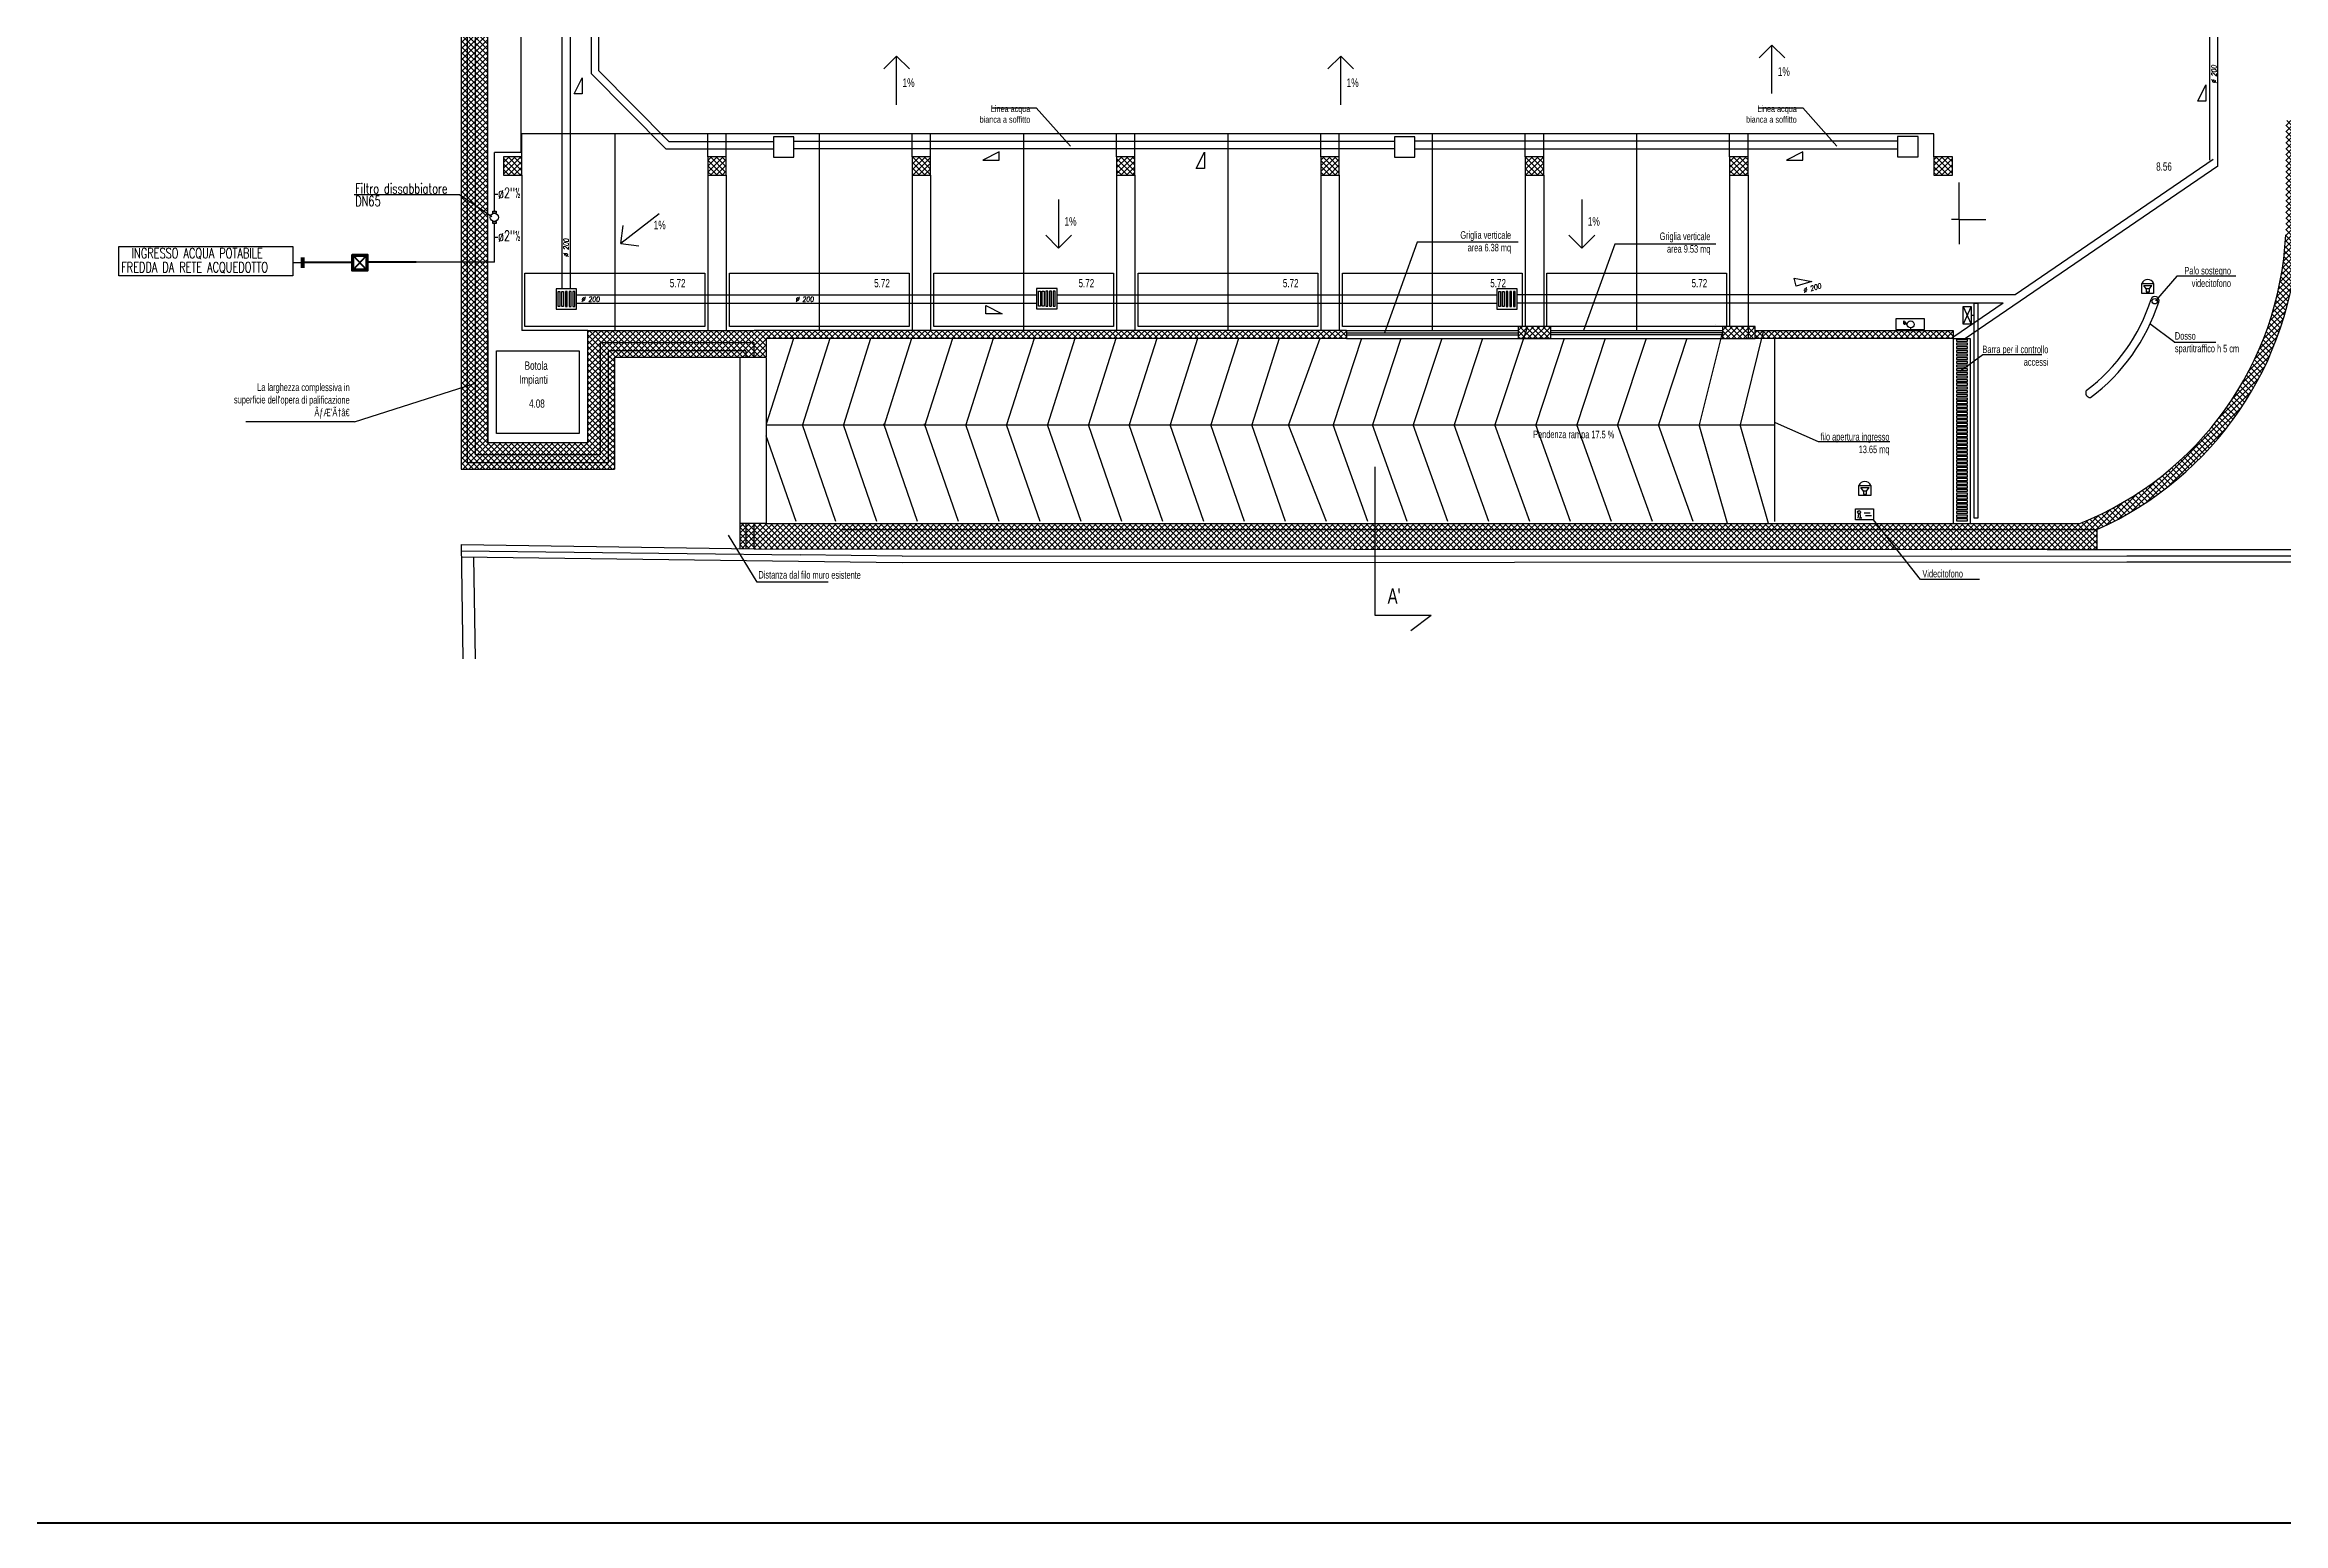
# Model space of a CAD drawing. Header units: millimetres. Extents: x -3782782348 to 131293, y -36553 to 57271.
# Drawn here: x 89191 to 94668, y 31795 to 35412 of the extents above; entities that cross this region are included whole.
import ezdxf

# ---------------------------------------------------------------- set-up
doc = ezdxf.new("R2010")
doc.units = ezdxf.units.MM
doc.header["$LTSCALE"] = 0.01
for name, color, linetype in [('ESTRAZ', 2, 'Continuous'), ('IMP. IDRICO SANITARIO', 7, 'Continuous'), ('X_MURI', 8, 'Continuous'), ('X_Numerazione camere', 8, 'Continuous')]:
    doc.layers.add(name, color=color, linetype=linetype)
doc.layers.add('tubi_uta', color=253, linetype='Continuous', lineweight=50)
doc.styles.add('QUOTE', font='simplex.shx', dxfattribs={"width": 0.7})
doc.styles.add('ROMANS', font='romans')
doc.styles.add('testo indicazioni', font='romans.shx', dxfattribs={"width": 0.8, "oblique": 10, "height": 17.5})
pattern_1 = [(45, (96724.817, -16956.502), (-7.0710678, 7.0710678), []), (135, (96724.817, -16956.502), (-7.0710678, -7.0710678), [])]

# ---------------------------------------------------------------- blocks, each defined once
blk = doc.blocks.new('videocit')
at = {"layer": 'X_Numerazione camere', "color": 1}
for p, q in [((-2995.2, 55013.7), (-3001.3, 55022.1)), ((-3001.3, 55022.1), (-2981.3, 55022.1)), ((-2987.4, 55013.7), (-2981.3, 55022.1))]:
    blk.add_line(p, q, dxfattribs=at)
for points in [[(-3006.3, 55027.1), (-2977.2, 55027.1), (-2977.2, 55002.3), (-3006.3, 55002.3)], [(-2995.2, 55006.3), (-2987.4, 55006.3), (-2987.4, 55013.7), (-2995.2, 55013.7)]]:
    blk.add_lwpolyline(points, close=True, dxfattribs=at)
blk.add_arc((-2991.7, 55021.1), 15.7, 22.4105, 157.5895, dxfattribs=at)

msp = doc.modelspace()

# ---------------------------------------------------------------- hatches: boundary and pattern name
at = {"layer": 'X_MURI', "ltscale": 4}
h = msp.add_hatch(dxfattribs=at)
h.set_pattern_fill('_USER', color=256, scale=10, angle=45, style=0, double=1, pattern_type=0)
h.set_pattern_definition(pattern_1)
h.paths.add_polyline_path([(91006.1, 34691.4), (91006.1, 34713.9), (90984.4, 34713.9), (90984.4, 34691.4)], flags=25)
h.paths.add_polyline_path([(90891, 34647.8), (90956, 34647.8), (90956, 34692.8), (91140.7, 34692.8), (91140.7, 34712.8), (90926, 34712.8), (90519.4, 34712.8), (90519.4, 34438.8), (90274.5, 34438.8), (90274.5, 34712.8), (90274.5, 35705), (90239.5, 35705), (90239.5, 35673.5), (90209.5, 35673.5), (90209.5, 34373.8), (90584.4, 34373.8), (90584.4, 34647.8)])
h.paths.add_polyline_path([(90956, 34240.8), (90891, 34240.8), (90891, 34179.2), (90926, 34178.7), (92387.6, 34177.8), (92387.6, 34225.8), (91139.8, 34225.8), (91139.8, 34240.8)])
h = msp.add_hatch(dxfattribs=at)
h.set_pattern_fill('_USER', color=256, scale=10, angle=45, style=0, double=1, pattern_type=0)
h.set_pattern_definition(pattern_1)
h.paths.add_polyline_path([(94703.5, 35226), (94673.5, 35226), (94673.5, 35137.3), (94703.5, 35132.7)])
h.paths.add_polyline_path([(94677.1, 35136.5), (94699.6, 35136.5), (94699.6, 35158.2), (94677.1, 35158.2)], flags=25)
h.paths.add_polyline_path([(94549.4, 34536.4), (94583.4, 34513.9), (94595.4, 34532), (94561.4, 34554.5)], flags=9)
h.paths.add_polyline_path([(94782.7, 34546.9), (94782.7, 34578.1), (94760.9, 34578.1), (94760.9, 34546.9)], flags=9)
h.paths.add_polyline_path([(93902.9, 35023.9), (93902.9, 35055.1), (93881.2, 35055.1), (93881.2, 35023.9)], flags=9)
h.paths.add_polyline_path([(93824.5, 35048.6), (93847, 35048.6), (93847, 35070.3), (93824.5, 35070.3)], flags=9)
h.paths.add_polyline_path([(94250.2, 35048.7), (94281.4, 35048.7), (94281.4, 35070.4), (94250.2, 35070.4)], flags=9)
h.paths.add_polyline_path([(92361.6, 35007.7), (92401.6, 35007.7), (92401.6, 35029.4), (92361.6, 35029.4)], flags=9)
h.paths.add_polyline_path([(91943.7, 35225.4), (91983.6, 35225.4), (91983.6, 35247.1), (91943.7, 35247.1)], flags=9)
h.paths.add_polyline_path([(93854.4, 34963.5), (93876.9, 34963.5), (93876.9, 34985.3), (93854.4, 34985.3)], flags=9)
h.paths.add_polyline_path([(90134, 34821.9), (90185, 34821.8), (90185.1, 34865.8), (90134.1, 34866)], flags=9)
h.paths.add_polyline_path([(90975.1, 34095.8), (91234.8, 34095.2), (91234.9, 34133.1), (90975.2, 34133.8)], flags=9)
h.paths.add_polyline_path([(93645.5, 34564.3), (93740.9, 34564), (93741, 34633.1), (93645.7, 34633.3)], flags=9)
h.paths.add_polyline_path([(90776.8, 34519.2), (90827.8, 34519.1), (90827.9, 34563.2), (90776.9, 34563.3)], flags=9)
h.paths.add_polyline_path([(90754, 34578.2), (90834.4, 34578), (90834.6, 34654.3), (90754.2, 34654.5)], flags=9)
h.paths.add_polyline_path([(93491.9, 34800.2), (93540, 34813.8), (93538.1, 34832.3), (93490, 34818.7)], flags=9)
h.paths.add_polyline_path([(90522.4, 35248.7), (90553, 35248.6), (90553.1, 35282.2), (90522.5, 35282.3)], flags=9)
h.paths.add_polyline_path([(90667.4, 34769.3), (90710.7, 34769.3), (90710.7, 34793.5), (90667.4, 34793.5)], flags=9)
h.paths.add_polyline_path([(91946.4, 34774.3), (91989.7, 34774.3), (91989.7, 34798.6), (91946.4, 34798.6)], flags=9)
h.paths.add_polyline_path([(94180.4, 34427.7), (94346.8, 34427.3), (94347, 34496.3), (94180.5, 34496.7)], flags=9)
h.paths.add_polyline_path([(94101.2, 35129.6), (94224.7, 35129.2), (94224.9, 35198.3), (94101.4, 35198.6)], flags=9)
h.paths.add_polyline_path([(92386.8, 35366.4), (92431.2, 35366.3), (92431.3, 35385.7), (92386.8, 35385.8)], flags=9)
h.paths.add_polyline_path([(91686.3, 34962), (91716.8, 34962.1), (91716.8, 34995.7), (91686.2, 34995.6)], flags=9)
h.paths.add_polyline_path([(93889.2, 34616.7), (94060.3, 34616.2), (94060.4, 34684.9), (93889.4, 34685.4)], flags=9)
h.paths.add_polyline_path([(93354.6, 34438.8), (93397.9, 34438.8), (93397.9, 34463.1), (93354.6, 34463.1)], flags=9)
h.paths.add_polyline_path([(92977.2, 35221.2), (92998.6, 35221.2), (92998.6, 35244.8), (92977.2, 35244.7)], flags=9)
h.paths.add_polyline_path([(91426.8, 35248.7), (91457.4, 35248.6), (91457.5, 35282.2), (91426.9, 35282.3)], flags=9)
h.paths.add_polyline_path([(93529.3, 34272.6), (93707.4, 34272.1), (93707.6, 34340.9), (93529.5, 34341.4)], flags=9)
h.paths.add_polyline_path([(91666.4, 34748.1), (91717.4, 34748), (91717.5, 34792), (91666.5, 34792.2)], flags=9)
h.paths.add_polyline_path([(92166.4, 34748.1), (92217.4, 34748), (92217.5, 34792), (92166.5, 34792.2)], flags=9)
h.paths.add_polyline_path([(92648.1, 34815.1), (92782.1, 34814.7), (92782.2, 34883.5), (92648.3, 34883.9)], flags=9)
h.paths.add_polyline_path([(93154.2, 34808.6), (93288.2, 34808.3), (93288.4, 34877.1), (93154.4, 34877.4)], flags=9)
h.paths.add_polyline_path([(90134, 35066.5), (90185, 35066.4), (90185.1, 35110.4), (90134.1, 35110.6)], flags=9)
h.paths.add_polyline_path([(92410.6, 34023.8), (92460.8, 34023.7), (92461, 34101), (92410.8, 34101.1)], flags=9)
h.paths.add_polyline_path([(92828.8, 34439), (93036.5, 34438.4), (93036.5, 34476.4), (92828.9, 34477)], flags=9)
h = msp.add_hatch(dxfattribs=at)
h.set_pattern_fill('_USER', color=256, scale=10, angle=45, style=0, double=1, pattern_type=0)
h.set_pattern_definition(pattern_1)
h.paths.add_polyline_path([(90313, 35092.5), (90358, 35092.5), (90358, 35137.5), (90313, 35137.5)])
h.paths.add_polyline_path([(90813, 35092.5), (90858, 35092.5), (90858, 35137.5), (90813, 35137.5)])
h.paths.add_polyline_path([(91313, 35092.5), (91358, 35092.5), (91358, 35137.5), (91313, 35137.5)])
h.paths.add_polyline_path([(91813, 35092.5), (91858, 35092.5), (91858, 35137.5), (91813, 35137.5)])
h.paths.add_polyline_path([(92313, 35092.7), (92358, 35092.7), (92358, 35137.7), (92313, 35137.7)])
h.paths.add_polyline_path([(92813, 35092.7), (92858, 35092.7), (92858, 35137.7), (92813, 35137.7)])
h.paths.add_polyline_path([(93313, 35092.7), (93358, 35092.7), (93358, 35137.7), (93313, 35137.7)])
h.paths.add_polyline_path([(93813, 35092.5), (93858, 35092.5), (93858, 35137.5), (93813, 35137.5)])
h = msp.add_hatch(dxfattribs=at)
h.set_pattern_fill('_USER', color=256, scale=10, angle=45, style=0, double=1, pattern_type=0)
h.set_pattern_definition(pattern_1)
h.paths.add_polyline_path([(94703.5, 34945.2), (94703.5, 34947.2), (94703.5, 35023.9), (94703.5, 35132.7), (94673.5, 35137.3), (94673.5, 35022.1), (94673.5, 34946.6, -0.294477), (94169.7, 34240.8), (93130.9, 34240.8), (93130.9, 34225.8), (94211.4, 34225.8, 0.28363)])
h.paths.add_polyline_path([(94549.4, 34536.4), (94583.4, 34513.9), (94595.4, 34532), (94561.4, 34554.5)], flags=24)
h = msp.add_hatch(dxfattribs=at)
h.set_pattern_fill('_USER', color=256, scale=10, angle=45, style=0, double=1, pattern_type=0)
h.set_pattern_definition(pattern_1)
h.paths.add_polyline_path([(92375.6, 34712.8), (91141.2, 34712.8), (91141.2, 34692.8), (92375.6, 34692.8)])
h.paths.add_polyline_path([(92387.6, 34240.8), (91141.2, 34240.8), (91141.2, 34225.8), (92387.6, 34225.8)])
h.paths.add_polyline_path([(93130.9, 34240.8), (92387.6, 34240.8), (92387.6, 34225.8), (93130.9, 34225.8)])
h = msp.add_hatch(dxfattribs=at)
h.set_pattern_fill('_USER', color=256, scale=10, angle=45, style=0, double=1, pattern_type=0)
h.set_pattern_definition([(45, (96224.816, -16927.791), (-7.0710678, 7.0710678), []), (135, (96224.816, -16927.791), (-7.0710678, -7.0710678), [])])
h.paths.add_polyline_path([(92875.6, 34693), (92875.6, 34722.7), (92795.6, 34722.7), (92795.6, 34693)])
h = msp.add_hatch(dxfattribs=at)
h.set_pattern_fill('_USER', color=256, scale=10, angle=45, style=0, double=1, pattern_type=0)
h.set_pattern_definition([(45, (96724.816, -16927.756), (-7.0710678, 7.0710678), []), (135, (96724.816, -16927.756), (-7.0710678, -7.0710678), [])])
h.paths.add_polyline_path([(93375.6, 34693), (93375.6, 34722.8), (93295.6, 34722.8), (93295.6, 34693)])
h = msp.add_hatch(dxfattribs=at)
h.set_pattern_fill('_USER', color=256, scale=10, angle=45, style=0, double=1, pattern_type=0)
h.set_pattern_definition(pattern_1)
h.paths.add_polyline_path([(93375.6, 34712.8), (93860.3, 34712.8), (93860.3, 34693), (93375.6, 34693)])
h = msp.add_hatch(dxfattribs=at)
h.set_pattern_fill('_USER', color=256, scale=10, angle=45, style=0, double=1, pattern_type=0)
h.set_pattern_definition(pattern_1)
h.paths.add_polyline_path([(94211.4, 34225.8), (92387.6, 34225.8), (92387.6, 34177.8), (93855.8, 34176.8), (94089.9, 34176.8), (94211.4, 34176.8)])

# ---------------------------------------------------------------- linework, layer by layer
at = {"color": 1, "linetype": 'Continuous'}
for p, q in [((89947.5, 35045.4), (90205.5, 35045.4)), ((90205.5, 35045.4), (90284.7, 34991.8)), ((90299.3, 35045.2), (90291.1, 35045.2)), ((90299.3, 34940.3), (90291.1, 34940.3)), ((89818.3, 34878.3, 0), (89796.5, 34878.3, 0))]:
    msp.add_line(p, q, dxfattribs=at)
at = {"color": 1, "linetype": 'Continuous', "elevation": 0}
msp.add_lwpolyline([(89371.9, 34918.3), (89797.1, 34918.3), (89797.1, 34846.3), (89371.9, 34846.3)], close=True, dxfattribs=at)
at = {"layer": 'IMP. IDRICO SANITARIO', "color": 5}
for p, q in [((90355.8, 35148.1, 0), (90355.8, 37111.2, 0)), ((90291.1, 35004.4, 0), (90291.1, 35148.1, 0)), ((90355.8, 35148.1, 0), (90291.1, 35148.1, 0)), ((90291, 34880, 0), (90291, 34974.3, 0)), ((90291, 34880, 0), (89980.4, 34880, 0))]:
    msp.add_line(p, q, dxfattribs=at)
at = {"layer": 'IMP. IDRICO SANITARIO', "color": 7, "elevation": 0}
for points in [[(90287.2, 34999.4), (90287.2, 35004.4), (90295, 35004.4), (90295, 34999.4)], [(90287.2, 34974.3), (90287.2, 34979.2), (90295, 34979.2), (90295, 34974.3)]]:
    msp.add_lwpolyline(points, close=True, dxfattribs=at)
at = {"layer": 'IMP. IDRICO SANITARIO', "color": 7, "ltscale": 0.01}
msp.add_circle((90290.5, 34989.4, 0), 10, dxfattribs=at)
at = {"layer": 'tubi_uta', "color": 1}
for p, q in [((89818.3, 34890.9, 0), (89818.3, 34865.7, 0)), ((89823.3, 34890.9, 0), (89823.3, 34865.7, 0))]:
    msp.add_line(p, q, dxfattribs=at)
at = {"layer": 'tubi_uta', "color": 7}
for p, q in [((89945.8, 34895, 0), (89976.7, 34862.1, 0)), ((89945.9, 34862, 0), (89976.7, 34894.9, 0))]:
    msp.add_line(p, q, dxfattribs=at)
at = {"layer": 'tubi_uta', "color": 5}
for p, q in [((89823.1, 34880, 0), (89941.9, 34880, 0)), ((90099.2, 34880, 0), (89980.4, 34880, 0))]:
    msp.add_line(p, q, dxfattribs=at)
at = {"layer": 'tubi_uta', "color": 7}
msp.add_lwpolyline([(81403.4, 44392.5), (108621.8, 44392.5), (108621.8, 31794.9), (81403.4, 31794.9)], close=True, dxfattribs=at)
at = {"layer": 'tubi_uta', "color": 7, "elevation": 0}
for points in [[(89942.4, 34898.4), (89980.3, 34898.4), (89980.3, 34858.5), (89942.4, 34858.5)], [(89945.9, 34894.9), (89976.8, 34894.9), (89976.8, 34862), (89945.9, 34862)]]:
    msp.add_lwpolyline(points, close=True, dxfattribs=at)
at = {"layer": 'X_MURI', "ltscale": 4}
for p, q in [((90476, 37044.7, 0), (90476, 34814.7, 0)), ((90527.7, 36748), (90527.7, 35341.3)), ((90545.7, 36740.3), (90545.7, 35348.6)), ((90456, 36293.9, 0), (90456, 34814.7, 0)), ((90209.5, 36093, 0), (90209.5, 34373.8, 0)), ((90274.5, 34438.8, 0), (90274.5, 36093, 0)), ((94487.8, 35129.4, 0), (94487.8, 35485.1, 0)), ((94507.8, 35114.4, 0), (94507.8, 35485.1, 0)), ((91274.8, 35383.9), (91243.3, 35352.4)), ((91274.8, 35264.9), (91274.8, 35383.9)), ((91274.8, 35383.9), (91306.3, 35352.4)), ((92361.4, 35383.9), (92329.9, 35352.4)), ((92361.4, 35264.9), (92361.4, 35383.9)), ((92361.4, 35383.9), (92392.9, 35352.4)), ((93416.4, 35411), (93384.9, 35379.5)), ((93416.4, 35292), (93416.4, 35411)), ((93416.4, 35411), (93447.9, 35379.5)), ((90485.5, 35291.3, 0), (90505.8, 35331, 0)), ((90505.8, 35331, 0), (90505.8, 35291.3, 0)), ((90527.7, 35341.3), (90709.8, 35157)), ((90545.7, 35348.6), (90717.3, 35175)), ((90505.8, 35291.3, 0), (90485.5, 35291.3, 0)), ((94458.2, 35273.9, 0), (94478.5, 35313.5, 0)), ((94478.5, 35273.9, 0), (94458.2, 35273.9, 0)), ((94478.5, 35313.5, 0), (94478.5, 35273.9, 0)), ((91507.8, 35257.4), (91616.4, 35257.4)), ((91616.4, 35257.4), (91700.4, 35163.5, 0)), ((93383.1, 35257.4), (93491.7, 35257.4)), ((93491.7, 35257.4), (93575.7, 35163.5, 0)), ((93813, 35194, 0), (90358, 35194, 0)), ((90358, 35137.5, 0), (90358, 35194, 0)), ((90585.5, 35194, 0), (90585.5, 34712.8, 0)), ((90717.3, 35175), (90973.4, 35175, 0)), ((90813, 35137.5, 0), (90813, 35194, 0)), ((90858, 35137.5, 0), (90858, 35194, 0)), ((92492.7, 35175, 0), (91023.4, 35175, 0)), ((91085.5, 35194, 0), (91085.5, 34712.8, 0)), ((91313, 35137.5, 0), (91313, 35194, 0)), ((91358, 35137.5, 0), (91358, 35194, 0)), ((91585.5, 35194, 0), (91585.5, 34712.8, 0)), ((91813, 35137.5, 0), (91813, 35194, 0)), ((91858, 35137.5, 0), (91858, 35194, 0)), ((92085.5, 35194, 0), (92085.5, 34712.8, 0)), ((92313, 35137.5, 0), (92313, 35194, 0)), ((92358, 35137.5, 0), (92358, 35194, 0)), ((93724, 35176, 0), (92542.7, 35176, 0)), ((92585.5, 35194, 0), (92585.5, 34712.8, 0)), ((92813, 35137.5, 0), (92813, 35194, 0)), ((92858, 35137.5, 0), (92858, 35194, 0)), ((93085.5, 35194.8, 0), (93085.5, 34712.8, 0)), ((93313, 35137.5, 0), (93313, 35194, 0)), ((93358, 35137.7, 0), (93358, 35194.1, 0)), ((93813, 35137.5, 0), (93813, 35194, 0)), ((90709.8, 35157, 0), (90973.4, 35157, 0)), ((92492.7, 35157, 0), (91023.4, 35157, 0)), ((91525.7, 35150), (91486, 35129.6)), ((91486, 35129.6), (91525.7, 35129.6)), ((91525.7, 35129.6), (91525.7, 35150)), ((92007.8, 35109.2, 0), (92028.2, 35148.9, 0)), ((92028.2, 35109.2, 0), (92007.8, 35109.2, 0)), ((92028.2, 35148.9, 0), (92028.2, 35109.2, 0)), ((93724, 35156, 0), (92542.7, 35156, 0)), ((93491.7, 35149.8), (93452, 35129.4)), ((93452, 35129.4), (93491.7, 35129.4)), ((93491.7, 35129.4), (93491.7, 35149.8)), ((94507.8, 35114.4, 0), (93890.5, 34693, 0)), ((94496.5, 35130.9, 0), (94011.3, 34799.7, 0)), ((90358, 35092.5, 0), (90358, 34712.8, 0)), ((90813, 35092.5, 0), (90813, 34712.8, 0)), ((90858, 35092.5, 0), (90858, 34712.8, 0)), ((91313, 35092.5, 0), (91313, 34712.8, 0)), ((91358, 35092.5, 0), (91358, 34712.8, 0)), ((91813, 35092.5, 0), (91813, 34712.8, 0)), ((91858, 35092.5, 0), (91858, 34712.8, 0)), ((92313, 35092.5, 0), (92313, 34712.8, 0)), ((92358, 35092.5, 0), (92358, 34712.8, 0)), ((92813, 35092.5, 0), (92813, 34722.8, 0)), ((92858, 35092.5, 0), (92858, 34722.8, 0)), ((93313, 35092.5, 0), (93313, 34722.8, 0)), ((93358, 35092.7, 0), (93358, 34722.8, 0)), ((93874.4, 34984.3, 0), (93874.4, 35074.8, 0)), ((91671.1, 35033.3, 0), (91671.1, 34914.3, 0)), ((92951.4, 35033.3, 0), (92951.4, 34914.3, 0)), ((90694, 34998.1), (90600, 34925.1)), ((90600, 34925.1), (90605.5, 34969.3)), ((91671.1, 34914.3, 0), (91639.6, 34945.8, 0)), ((91671.1, 34914.3, 0), (91702.6, 34945.8, 0)), ((92951.4, 34914.3, 0), (92919.9, 34945.8, 0)), ((92951.4, 34914.3, 0), (92982.9, 34945.8, 0)), ((93874.4, 34984.3, 0), (93856, 34984.3, 0)), ((93874.4, 34984.3, 0), (93940.2, 34984.3, 0)), ((93874.4, 34984.3, 0), (93874.4, 34923.8, 0)), ((90600, 34925.1), (90644.2, 34919.6)), ((92548.2, 34929.1, 0), (92468.3, 34706.8, 0)), ((92795.2, 34929.1, 0), (92548.2, 34929.1, 0)), ((93032.3, 34924.2, 0), (92955.8, 34712.8, 0)), ((93279.3, 34924.2, 0), (93032.3, 34924.2, 0)), ((93476.2, 34821.1, 0), (93470.5, 34840.6, 0)), ((93470.5, 34840.6, 0), (93514.3, 34832.4, 0)), ((94407.5, 34845.7), (94354.8, 34784.8)), ((94551.4, 34845.7), (94407.5, 34845.7)), ((90491.9, 34799.7, 0), (91617.3, 34799.7, 0)), ((90491.9, 34779.7, 0), (91617.3, 34779.7, 0)), ((91667.3, 34799.7, 0), (92743.3, 34799.7, 0)), ((91667.3, 34779.7, 0), (92743.3, 34779.7, 0)), ((94011.3, 34799.7, 0), (92793.3, 34799.7, 0)), ((93982, 34779.7, 0), (92793.3, 34779.7, 0)), ((93514.3, 34832.4, 0), (93476.2, 34821.1, 0)), ((93982, 34779.7, 0), (93861.3, 34697.3, 0)), ((91493.4, 34753.2), (91493.4, 34773.5)), ((91493.4, 34773.5), (91533.1, 34753.2)), ((91533.1, 34753.2), (91493.4, 34753.2)), ((93279.3, 34728.2, 0), (93279.3, 34728.2, 0)), ((93789.9, 34741.1), (93719.9, 34741.1)), ((93719.9, 34741.1), (93719.9, 34715.1)), ((93739.4, 34736.4), (93738.1, 34734.3)), ((93738.1, 34734.3), (93740.6, 34734.3)), ((93739.4, 34736.4), (93740.6, 34734.3)), ((93739.4, 34729), (93739.4, 34734.3)), ((93741.6, 34731.6), (93741.6, 34729)), ((93744.1, 34731.5), (93744.1, 34728.9)), ((93745.3, 34727.6), (93747.3, 34727.6)), ((93789.9, 34715.1), (93789.9, 34741.1)), ((93903.8, 34771.7, 0), (93884.4, 34728.2, 0)), ((93884.4, 34771.7, 0), (93903.8, 34728.2, 0)), ((93884.4, 34771.7, 0), (93903.8, 34771.7, 0)), ((93884.4, 34728.2, 0), (93884.4, 34771.7, 0)), ((93903.8, 34728.2, 0), (93884.4, 34728.2, 0)), ((93903.8, 34771.7, 0), (93903.8, 34728.2, 0)), ((93903.8, 34750, 0), (93910.9, 34750, 0)), ((93920.9, 34778.9, 0), (93910.9, 34778.9, 0)), ((93910.9, 34778.9, 0), (93910.9, 34254.6, 0)), ((93920.9, 34254.6, 0), (93920.9, 34778.9, 0)), ((94402.4, 34683.1, 0), (94341.5, 34728.9)), ((90274.5, 34712.8, 0), (90274.5, 34438.8, 0)), ((90519.4, 34712.8), (90358, 34712.8)), ((90519.4, 34438.8, 0), (90519.4, 34712.8, 0)), ((90519.4, 34712.8), (90926, 34712.8, 0)), ((92375.6, 34712.8, 0), (90926, 34712.8, 0)), ((90956, 34692.8, 0), (90956, 34647.8, 0)), ((92375.6, 34692.8, 0), (90956, 34692.8, 0)), ((91022.1, 34692.8, 0), (90956, 34483.6, 0)), ((91111.2, 34692.8, 0), (91044.5, 34481.8, 0)), ((91211.2, 34692.8, 0), (91144.5, 34481.8, 0)), ((91311.2, 34692.8, 0), (91243.3, 34479, 0)), ((91411.2, 34692.8, 0), (91343.3, 34479, 0)), ((91511.2, 34692.8, 0), (91443.9, 34481.8, 0)), ((91611.2, 34692.8, 0), (91543.9, 34481.8, 0)), ((91711.2, 34692.8, 0), (91643.9, 34481.8, 0)), ((91811.2, 34692.8, 0), (91743.9, 34481.8, 0)), ((91911.2, 34692.8, 0), (91843.9, 34481.8, 0)), ((92011.2, 34692.8, 0), (91943.9, 34481.8, 0)), ((92111.2, 34692.8, 0), (92043.9, 34481.8, 0)), ((92211.2, 34692.8, 0), (92143.9, 34481.8, 0)), ((92310.1, 34692.8, 0), (92234, 34481.8, 0)), ((92412.3, 34692.8, 0), (92342.7, 34481.8, 0)), ((92375.6, 34712.8, 0), (92375.6, 34692.8, 0)), ((92375.6, 34712.8, 0), (92795.6, 34712.8, 0)), ((92375.6, 34706.8, 0), (92795.6, 34706.8, 0)), ((92375.6, 34706.8, 0), (92795.6, 34706.8, 0)), ((92375.6, 34701.8, 0), (92795.6, 34701.8, 0)), ((92375.6, 34701.8, 0), (92795.6, 34701.8, 0)), ((92375.6, 34692.8, 0), (92795.6, 34693, 0)), ((92508.5, 34692.9, 0), (92438.8, 34481.8, 0)), ((92608.5, 34692.9, 0), (92538.8, 34481.8, 0)), ((92708.5, 34693, 0), (92638.8, 34481.8, 0)), ((92816.7, 34717.7, 0), (92738.8, 34481.8, 0)), ((92875.6, 34693, 0), (92795.6, 34693, 0)), ((92908.5, 34693, 0), (92838.8, 34481.8, 0)), ((92875.6, 34712.8, 0), (93295.6, 34712.8, 0)), ((93295.6, 34706.8, 0), (92875.6, 34706.8, 0)), ((93295.6, 34706.8, 0), (92875.6, 34706.8, 0)), ((93295.6, 34701.8, 0), (92875.6, 34701.8, 0)), ((93295.6, 34701.8, 0), (92875.6, 34701.8, 0)), ((92875.6, 34693, 0), (93295.6, 34693, 0)), ((93008.5, 34693, 0), (92938.8, 34481.8, 0)), ((93108.5, 34693, 0), (93038.8, 34481.8, 0)), ((93208.5, 34693, 0), (93138.8, 34481.8, 0)), ((93295.6, 34710.2, 0), (93238.6, 34481.8, 0)), ((93395.4, 34710.2, 0), (93338.5, 34481.8, 0)), ((93358, 34720.3, 0), (93358, 34693, 0)), ((93375.6, 34712.8, 0), (93860.3, 34712.8, 0)), ((93423.1, 34692.9), (93423.1, 34245.8, 0)), ((93719.9, 34715.1), (93789.9, 34715.1)), ((93755.9, 34719), (93755.9, 34715.1)), ((93860.3, 34712.8, 0), (93860.3, 34693, 0)), ((93860.3, 34693, 0), (93860.3, 34240.8, 0)), ((93860.3, 34693, 0), (93901.6, 34693, 0)), ((93901.6, 34693, 0), (93901.6, 34240.8, 0)), ((94502.8, 34683.1, 0), (94401, 34683.1, 0)), ((90209.5, 34647.8, 0), (90209.5, 34373.8, 0)), ((90906, 34662.8, 0), (90569.4, 34662.8, 0)), ((90584.4, 34647.8), (90891, 34647.8, 0)), ((90584.4, 34647.8), (90584.4, 34373.8, 0)), ((90891, 34647.8, 0), (90956, 34647.8, 0)), ((90891, 34647.8, 0), (90891, 34240.8, 0)), ((90906, 34662.8, 0), (90906, 34647.8, 0)), ((90956, 34645.4), (90956, 34240.8, 0)), ((93932.9, 34653.1, 0), (93877.5, 34612.9, 0)), ((94076.8, 34653.1, 0), (93932.9, 34653.1, 0)), ((89948.5, 34489.2), (90242, 34582.8)), ((89948.5, 34489.2), (89682.5, 34489.2)), ((90956, 34481.8, 0), (92270.1, 34481.8, 0)), ((91029.1, 34245.8, 0), (90956, 34454.9, 0)), ((91126.1, 34245.8, 0), (91044.5, 34481.8, 0)), ((91226, 34245.8, 0), (91144.5, 34481.8, 0)), ((91326.1, 34245.8, 0), (91243.3, 34484.5, 0)), ((91426.1, 34245.8, 0), (91343.3, 34484.5, 0)), ((91526.1, 34245.8, 0), (91443.9, 34481.8, 0)), ((91626.1, 34245.8, 0), (91543.9, 34481.8, 0)), ((91726.1, 34245.8, 0), (91643.9, 34481.8, 0)), ((91826.1, 34245.8, 0), (91743.9, 34481.8, 0)), ((91926.1, 34245.8, 0), (91843.9, 34481.8, 0)), ((92026.1, 34245.8, 0), (91943.9, 34481.8, 0)), ((92126.1, 34245.8, 0), (92043.9, 34481.8, 0)), ((92226.1, 34245.8, 0), (92143.9, 34481.8, 0)), ((92327, 34245.8, 0), (92234, 34481.8, 0)), ((92270.1, 34481.8, 0), (93423.1, 34481.8, 0)), ((92427.8, 34245.8, 0), (92342.7, 34481.8, 0)), ((92523.9, 34245.8, 0), (92438.8, 34481.8, 0)), ((92623.9, 34245.8, 0), (92538.8, 34481.8, 0)), ((92723.9, 34245.8, 0), (92638.8, 34481.8, 0)), ((92823.9, 34245.8, 0), (92738.8, 34481.8, 0)), ((92923.9, 34245.8, 0), (92838.8, 34481.8, 0)), ((93023.9, 34245.8, 0), (92938.8, 34481.8, 0)), ((93123.9, 34245.8, 0), (93038.8, 34481.8, 0)), ((93223.9, 34245.8, 0), (93138.8, 34481.8, 0)), ((93307.9, 34240.8, 0), (93238.6, 34481.8, 0)), ((93407.8, 34240.8, 0), (93338.5, 34481.8, 0)), ((93530.1, 34439.9, 0), (93425.4, 34487.1, 0)), ((90274.5, 34438.8, 0), (90519.4, 34438.8, 0)), ((93704.6, 34439.9, 0), (93530.1, 34439.9, 0)), ((90209.5, 34373.8, 0), (90584.4, 34373.8, 0)), ((92445.5, 34015.2, 0), (92445.5, 34379.3, 0)), ((90891, 34240.8, 0), (90891, 34179.2, 0)), ((90956, 34240.8, 0), (90891, 34240.8, 0)), ((90906, 34240.8, 0), (90906, 34179.2, 0)), ((90956, 34240.8, 0), (94169.7, 34240.8, 0)), ((93628.3, 34264.9, 0), (93626.7, 34253.6, 0)), ((93636.7, 34253.6, 0), (93630, 34253.6, 0)), ((93631.8, 34264.9, 0), (93633.4, 34253.6, 0)), ((93641.8, 34267, 0), (93657.2, 34267, 0)), ((93645.2, 34259.8, 0), (93660.5, 34259.8, 0)), ((93780.1, 34103.4), (93664.9, 34249.6, 0)), ((93873.7, 34254.6, 0), (93883.7, 34254.6, 0)), ((93910.9, 34254.6, 0), (93920.9, 34254.6, 0)), ((90209.1, 34188.9, 0), (90213.5, 33909.4, 0)), ((90209.1, 34188.9, 0), (90926, 34178.7, 0)), ((90933.2, 34097.1, 0), (90863.8, 34212.3)), ((90926, 34178.7, 0), (93855.8, 34176.8, 0)), ((91139.8, 34225.8, 0), (94211.4, 34225.8, 0)), ((94089.9, 34176.8, 0), (93855.8, 34176.8, 0)), ((94089.9, 34176.8, 0), (95561.8, 34176.5, 0)), ((94211.4, 34225.8, 0), (94211.4, 34176.8, 0)), ((94284.7, 34176.8, 0), (95561.8, 34176.5, 0)), ((90209.3, 34173.9, 0), (91038.6, 34163.6, 0)), ((90209.6, 34158.9, 0), (91288.2, 34145.5, 0)), ((90209.6, 34158.9, 0), (91288.2, 34145.5, 0)), ((90239.6, 34158.5, 0), (90243.5, 33909.4, 0)), ((91288.6, 34160.5, 0), (91038.6, 34163.6, 0)), ((91288.6, 34160.5, 0), (94284.7, 34161.8, 0)), ((91288.6, 34145.5, 0), (94284.7, 34146.8, 0)), ((94284.7, 34161.8, 0), (95561.8, 34161.5, 0)), ((94284.7, 34146.8, 0), (95561.8, 34146.5, 0)), ((91107.7, 34097.1, 0), (90933.2, 34097.1, 0)), ((93924, 34103.4), (93780.1, 34103.4)), ((92582.8, 34015.2, 0), (92445.5, 34015.2, 0)), ((92582.8, 34015.2, 0), (92533, 33978.2, 0))]:
    msp.add_line(p, q, dxfattribs=at)
at = {"layer": 'X_MURI', "ltscale": 4, "elevation": 0}
for points in [[(90569.4, 34662.8), (90569.4, 34388.8), (90224.6, 34388.8), (90224.5, 36209.8)], [(90926, 34647.8), (90926, 34682.8), (90549.4, 34682.8), (90549.4, 34408.8), (90244.6, 34408.8), (90244.5, 36209.8)], [(90926, 34179.2), (90926, 34240.8)]]:
    msp.add_lwpolyline(points, dxfattribs=at)
for points in [[(90973.4, 35136.4), (91023.4, 35136.4), (91023.4, 35186.4), (90973.4, 35186.4)], [(92492.7, 35136.4), (92542.7, 35136.4), (92542.7, 35186.4), (92492.7, 35186.4)], [(93724, 35137.4), (93774, 35137.4), (93774, 35187.4), (93724, 35187.4)], [(90313, 35092.5), (90358, 35092.5), (90358, 35137.5), (90313, 35137.5)], [(90813, 35092.5), (90858, 35092.5), (90858, 35137.5), (90813, 35137.5)], [(91313, 35092.5), (91358, 35092.5), (91358, 35137.5), (91313, 35137.5)], [(91813, 35092.5), (91858, 35092.5), (91858, 35137.5), (91813, 35137.5)], [(92313, 35092.7), (92358, 35092.7), (92358, 35137.7), (92313, 35137.7)], [(92813, 35092.7), (92858, 35092.7), (92858, 35137.7), (92813, 35137.7)], [(93313, 35092.7), (93358, 35092.7), (93358, 35137.7), (93313, 35137.7)], [(93813, 35092.5), (93858, 35092.5), (93858, 35137.5), (93813, 35137.5)], [(90365.5, 34853), (90805.5, 34853), (90805.5, 34722.8), (90365.5, 34722.8)], [(90865.5, 34853), (91305.5, 34853), (91305.5, 34722.8), (90865.5, 34722.8)], [(91365.5, 34853), (91805.5, 34853), (91805.5, 34722.8), (91365.5, 34722.8)], [(91865.5, 34853), (92305.5, 34853), (92305.5, 34722.8), (91865.5, 34722.8)], [(92365.5, 34853), (92805.5, 34853), (92805.5, 34722.8), (92365.5, 34722.8)], [(92865.5, 34853), (93305.5, 34853), (93305.5, 34722.8), (92865.5, 34722.8)], [(90441.9, 34764.7), (90491.9, 34764.7), (90491.9, 34814.7), (90441.9, 34814.7)], [(90451.1, 34771.2), (90446.6, 34771.2), (90446.6, 34808.2), (90451.1, 34808.2)], [(90460.1, 34771.2), (90455.6, 34771.2), (90455.6, 34808.2), (90460.1, 34808.2)], [(90464.6, 34771.2), (90469.1, 34771.2), (90469.1, 34808.2), (90464.6, 34808.2)], [(90473.6, 34771.2), (90478.1, 34771.2), (90478.1, 34808.2), (90473.6, 34808.2)], [(90482.6, 34771.2), (90487.1, 34771.2), (90487.1, 34808.2), (90482.6, 34808.2)], [(91617.3, 34765.3), (91667.3, 34765.3), (91667.3, 34815.3), (91617.3, 34815.3)], [(91626.6, 34771.8), (91622.1, 34771.8), (91622.1, 34808.8), (91626.6, 34808.8)], [(91635.6, 34771.8), (91631.1, 34771.8), (91631.1, 34808.8), (91635.6, 34808.8)], [(91640.1, 34771.8), (91644.6, 34771.8), (91644.6, 34808.8), (91640.1, 34808.8)], [(91649.1, 34771.8), (91653.6, 34771.8), (91653.6, 34808.8), (91649.1, 34808.8)], [(91658.1, 34771.8), (91662.6, 34771.8), (91662.6, 34808.8), (91658.1, 34808.8)], [(92743.3, 34764.7), (92793.3, 34764.7), (92793.3, 34814.7), (92743.3, 34814.7)], [(92752.6, 34771.2), (92748.1, 34771.2), (92748.1, 34808.2), (92752.6, 34808.2)], [(92761.6, 34771.2), (92757.1, 34771.2), (92757.1, 34808.2), (92761.6, 34808.2)], [(92766.1, 34771.2), (92770.6, 34771.2), (92770.6, 34808.2), (92766.1, 34808.2)], [(92775.1, 34771.2), (92779.6, 34771.2), (92779.6, 34808.2), (92775.1, 34808.2)], [(92784.1, 34771.2), (92788.6, 34771.2), (92788.6, 34808.2), (92784.1, 34808.2)], [(92875.6, 34693), (92875.6, 34722.8), (92795.6, 34722.8), (92795.6, 34693)], [(93375.6, 34693), (93375.6, 34722.8), (93295.6, 34722.8), (93295.6, 34693)], [(93375.6, 34712.8), (93860.3, 34712.8), (93860.3, 34693), (93375.6, 34693)], [(93895.1, 34686.2), (93895.1, 34690.7), (93868.1, 34690.7), (93868.1, 34686.2)], [(93895.1, 34677.2), (93895.1, 34681.7), (93868.1, 34681.7), (93868.1, 34677.2)], [(93895.1, 34668.4), (93895.1, 34672.9), (93868.1, 34672.9), (93868.1, 34668.4)], [(90295.9, 34621), (90295.9, 34662.5), (90498, 34662.5), (90498, 34460.4), (90295.9, 34460.4)], [(93895.1, 34659.4), (93895.1, 34663.9), (93868.1, 34663.9), (93868.1, 34659.4)], [(93895.1, 34650.4), (93895.1, 34654.9), (93868.1, 34654.9), (93868.1, 34650.4)], [(93895.1, 34641.4), (93895.1, 34645.9), (93868.1, 34645.9), (93868.1, 34641.4)], [(93895.1, 34632.4), (93895.1, 34636.9), (93868.1, 34636.9), (93868.1, 34632.4)], [(93895.1, 34623.7), (93895.1, 34628.2), (93868.1, 34628.2), (93868.1, 34623.7)], [(93895.1, 34614.7), (93895.1, 34619.2), (93868.1, 34619.2), (93868.1, 34614.7)], [(93895.1, 34605.7), (93895.1, 34610.2), (93868.1, 34610.2), (93868.1, 34605.7)], [(93895.1, 34596.7), (93895.1, 34601.2), (93868.1, 34601.2), (93868.1, 34596.7)], [(93895.1, 34587.7), (93895.1, 34592.2), (93868.1, 34592.2), (93868.1, 34587.7)], [(93895.1, 34578.9), (93895.1, 34583.4), (93868.1, 34583.4), (93868.1, 34578.9)], [(93895.1, 34569.9), (93895.1, 34574.4), (93868.1, 34574.4), (93868.1, 34569.9)], [(93895.1, 34560.9), (93895.1, 34565.4), (93868.1, 34565.4), (93868.1, 34560.9)], [(93895.1, 34551.9), (93895.1, 34556.4), (93868.1, 34556.4), (93868.1, 34551.9)], [(93895.1, 34542.9), (93895.1, 34547.4), (93868.1, 34547.4), (93868.1, 34542.9)], [(93895.1, 34534.2), (93895.1, 34538.7), (93868.1, 34538.7), (93868.1, 34534.2)], [(93895.1, 34525.2), (93895.1, 34529.7), (93868.1, 34529.7), (93868.1, 34525.2)], [(93895.1, 34516.2), (93895.1, 34520.7), (93868.1, 34520.7), (93868.1, 34516.2)], [(93895.1, 34507.2), (93895.1, 34511.7), (93868.1, 34511.7), (93868.1, 34507.2)], [(93895.1, 34498.2), (93895.1, 34502.7), (93868.1, 34502.7), (93868.1, 34498.2)], [(93895.1, 34489.4), (93895.1, 34493.9), (93868.1, 34493.9), (93868.1, 34489.4)], [(93895.1, 34480.4), (93895.1, 34484.9), (93868.1, 34484.9), (93868.1, 34480.4)], [(93895.1, 34471.4), (93895.1, 34475.9), (93868.1, 34475.9), (93868.1, 34471.4)], [(93895.1, 34462.4), (93895.1, 34466.9), (93868.1, 34466.9), (93868.1, 34462.4)], [(93895.1, 34453.4), (93895.1, 34457.9), (93868.1, 34457.9), (93868.1, 34453.4)], [(93895.1, 34444.4), (93895.1, 34448.9), (93868.1, 34448.9), (93868.1, 34444.4)], [(93895.1, 34435.4), (93895.1, 34439.9), (93868.1, 34439.9), (93868.1, 34435.4)], [(93895.2, 34426.7), (93895.2, 34431.2), (93868.2, 34431.2), (93868.2, 34426.7)], [(93895.2, 34417.7), (93895.2, 34422.2), (93868.2, 34422.2), (93868.2, 34417.7)], [(93895.2, 34408.7), (93895.2, 34413.2), (93868.2, 34413.2), (93868.2, 34408.7)], [(93895.2, 34399.7), (93895.2, 34404.2), (93868.2, 34404.2), (93868.2, 34399.7)], [(93895.1, 34345.9), (93895.1, 34350.4), (93868.1, 34350.4), (93868.1, 34345.9)], [(93895.1, 34336.9), (93895.1, 34341.4), (93868.1, 34341.4), (93868.1, 34336.9)], [(93895.2, 34390.7), (93895.2, 34395.2), (93868.2, 34395.2), (93868.2, 34390.7)], [(93895.2, 34381.9), (93895.2, 34386.4), (93868.2, 34386.4), (93868.2, 34381.9)], [(93895.2, 34372.9), (93895.2, 34377.4), (93868.2, 34377.4), (93868.2, 34372.9)], [(93895.2, 34363.9), (93895.2, 34368.4), (93868.2, 34368.4), (93868.2, 34363.9)], [(93895.2, 34354.9), (93895.2, 34359.4), (93868.2, 34359.4), (93868.2, 34354.9)], [(93895.1, 34327.9), (93895.1, 34332.4), (93868.1, 34332.4), (93868.1, 34327.9)], [(93895.1, 34319.2), (93895.1, 34323.7), (93868.1, 34323.7), (93868.1, 34319.2)], [(93895.1, 34310.2), (93895.1, 34314.7), (93868.1, 34314.7), (93868.1, 34310.2)], [(93895.1, 34301.2), (93895.1, 34305.7), (93868.1, 34305.7), (93868.1, 34301.2)], [(93895.1, 34292.2), (93895.1, 34296.7), (93868.1, 34296.7), (93868.1, 34292.2)], [(93895.1, 34283.2), (93895.1, 34287.7), (93868.1, 34287.7), (93868.1, 34283.2)], [(93621, 34276.1), (93664.9, 34276.1), (93664.9, 34249.6), (93621, 34249.6)], [(93895.1, 34274.4), (93895.1, 34278.9), (93868.1, 34278.9), (93868.1, 34274.4)], [(93895.1, 34265.4), (93895.1, 34269.9), (93868.1, 34269.9), (93868.1, 34265.4)], [(93895.1, 34256.4), (93895.1, 34260.9), (93868.1, 34260.9), (93868.1, 34256.4)], [(93895.1, 34247.4), (93895.1, 34251.9), (93868.1, 34251.9), (93868.1, 34247.4)]]:
    msp.add_lwpolyline(points, close=True, dxfattribs=at)
at = {"layer": 'X_MURI', "ltscale": 4}
for centre, radius in [((94353.2, 34784.3), 6.6), ((93755.9, 34727.6), 8.59), ((93629.7, 34268.3, 0), 3.65)]:
    msp.add_circle(centre, radius, dxfattribs=at)
for centre, radius, start, end in [((93874.4, 34984.3, 0), 800, 291.661, 357.2949), ((93874.4, 34984.3, 0), 830, 293.9552, 357.3741), ((93912.4, 34927.4), 453.4, 307.0506, 342.2709), ((93912.3, 34927.4), 473.4, 306.8388, 342.1543), ((94353.6, 34785.8), 10, 339.5224, 159.5224), ((93740.5, 34729), 1.09, 180, 0), ((93742.8, 34731.6), 1.25, 355.7004, 181.6541), ((93745.3, 34728.8), 1.25, 175.7004, 270), ((94195.8, 34560.1), 11.6, 147.5552, 271.895)]:
    msp.add_arc(centre, radius, start, end, dxfattribs=at)

# ---------------------------------------------------------------- block references
for p in [(97327.7, -20199.4), (96635.5, -20693.7, 0)]:
    msp.add_blockref('videocit', p, dxfattribs=at)

# ---------------------------------------------------------------- texts
at = {"layer": 'ESTRAZ', "color": 3, "style": 'ROMANS', "width": 0.7}
for s, p in [('ø2"½', (90299.7, 35036.8, 0)), ('ø2"½', (90299.7, 34931.9, 0)), ('INGRESSO ACQUA POTABILE ', (89403, 34889.3, 0)), ('FREDDA DA RETE ACQUEDOTTO', (89377.6, 34854.9, 0))]:
    msp.add_text(s, height=25, dxfattribs=at).set_placement(p)
at = {"layer": 'IMP. IDRICO SANITARIO', "color": 3, "style": 'ROMANS', "width": 0.7}
for s, p in [('Filtro dissabbiatore', (89950, 35047.6, 0)), ('DN65', (89950, 35016.8, 0))]:
    msp.add_text(s, height=25, dxfattribs=at).set_placement(p)
at = {"layer": 'X_MURI', "ltscale": 4}
for s, insert, char_height, width, attachment_point, rotation, style in [('{\\fArial|b0|i0|c0|p34;\\H10.9x;1%}', (91318.7, 35308.2), 1.921, 229.114, 9, 359.8509, 'QUOTE'), ('{\\fArial|b0|i0|c0|p34;\\H10.9x;1%}', (92405.3, 35308.2), 1.921, 229.114, 9, 359.8509, 'QUOTE'), ('{\\fArial|b0|i0|c0|p34;\\H10.9x;1%}', (93460.3, 35335.3), 1.921, 229.114, 9, 359.8509, 'QUOTE'), ('{\\Fromans|c238;%%C }200', (94504.3, 35361.6, 0), 12.25, 163.159, 9, 89.8509, 'testo indicazioni'), ('\\pxi-3,l8.9229,t8.9229;{\\fArial|b0|i0|c0|p34;\\H10.9x;Linea acqua\\Pbianca a soffitto}', (91601.9, 35220.5), 1.452, 113.508, 9, 359.8509, 'QUOTE'), ('\\pxi-3,l8.9229,t8.9229;{\\fArial|b0|i0|c0|p34;\\H10.9x;Linea acqua\\Pbianca a soffitto}', (93477.2, 35220.5), 1.452, 113.508, 9, 359.8509, 'QUOTE'), ('{\\fArial|b0|i0|c0|p34;\\H0.8x;8.56}', (94395, 35103.3, 0), 25.2, 409.719, 9, 359.8509, 'QUOTE'), ('{\\fArial|b0|i0|c0|p34;\\H10.9x;1%}', (90709.8, 34960), 1.921, 229.114, 9, 359.8509, 'QUOTE'), ('{\\fArial|b0|i0|c0|p34;\\H10.9x;1%}', (91715, 34990, 0), 1.921, 229.114, 3, 0.1491, 'QUOTE'), ('{\\fArial|b0|i0|c0|p34;Griglia verticale\\Parea 6.38 mq}', (92778.2, 34900.5, 0), 18.432, 299.68, 9, 359.8509, 'QUOTE'), ('{\\fArial|b0|i0|c0|p34;\\H10.9x;1%}', (92995.4, 34990, 0), 1.921, 229.114, 3, 0.1491, 'QUOTE'), ('{\\fArial|b0|i0|c0|p34;Griglia verticale\\Parea 9.53 mq}', (93265.9, 34897.3, 0), 18.432, 299.68, 9, 359.8509, 'QUOTE'), ('{\\Fromans|c238;%%C }200', (90472.3, 34937.1, 0), 12.25, 163.159, 9, 89.8509, 'testo indicazioni'), ('{\\fArial|b0|i0|c0|p34;\\H0.8x;5.72}', (90758.2, 34818), 25.2, 409.719, 9, 359.8509, 'QUOTE'), ('{\\fArial|b0|i0|c0|p34;\\H0.8x;5.72}', (91258.2, 34818, 0), 25.2, 409.719, 9, 359.8509, 'QUOTE'), ('{\\fArial|b0|i0|c0|p34;\\H0.8x;5.72}', (91758.2, 34818), 25.2, 409.719, 9, 359.8509, 'QUOTE'), ('{\\fArial|b0|i0|c0|p34;\\H0.8x;5.72}', (92258.2, 34818, 0), 25.2, 409.719, 9, 359.8509, 'QUOTE'), ('{\\fArial|b0|i0|c0|p34;\\H0.8x;5.72}', (92765.7, 34818, 0), 25.2, 409.719, 9, 359.8509, 'QUOTE'), ('{\\fArial|b0|i0|c0|p34;\\H0.8x;5.72}', (93258.2, 34818), 25.2, 409.719, 9, 359.8509, 'QUOTE'), ('{\\fArial|b0|i0|c0|p34;Palo sostegno\\Pvidecitofono}', (94539.7, 34818.6), 18.432, 299.68, 9, 359.8509, 'QUOTE'), ('{\\Fromans|c238;%%C }200', (90548.1, 34782.9), 12.25, 163.159, 9, 359.8509, 'testo indicazioni'), ('{\\Fromans|c238;%%C }200', (91071.8, 34782.9), 12.25, 163.159, 9, 359.8509, 'testo indicazioni'), ('{\\Fromans|c238;%%C }200', (93538, 34816.4, 0), 12.25, 163.159, 9, 15.779, 'testo indicazioni'), ('{\\fArial|b0|i0|c0|p34;Barra per il controllo\\Paccessi}', (94092.7, 34626, 0), 18.432, 299.68, 9, 359.8509, 'QUOTE'), ('{\\fArial|b0|i0|c0|p34;Dosso\\Pspartitraffico h 5 cm}', (94402.3, 34654, 0), 18.432, 299.68, 7, 359.8509, 'QUOTE'), ('{\\fArial|b0|i0|c0|p34;Botola\\PImpianti}', (90421.2, 34576, 0), 20.48, 332.978, 9, 359.8509, 'QUOTE'), ("{\\fArial|b0|i0|c0|p34;La larghezza complessiva in superficie dell'opera di palificazione ÃƒÆ’Ã†â€", (89936.4, 34497.1), 18.432, 299.68, 9, 359.8509, 'QUOTE'), ('{\\fArial|b0|i0|c0|p34;\\H0.8x;4.08}', (90413.8, 34523.5), 25.2, 409.719, 9, 359.8509, 'QUOTE'), ('{\\fArial|b0|i0|c0|p34;Pendenza rampa 17.5 % }', (93030.7, 34443.4, 0), 18.432, 299.68, 9, 359.8509, 'QUOTE'), ('{\\fArial|b0|i0|c0|p34;filo apertura ingresso\\P13.65 mq}', (93703.9, 34406.9, 0), 18.432, 299.68, 9, 359.8509, 'QUOTE'), ('{\\fArial|b0|i0|c0|p34;Distanza dal filo muro esistente}', (91187.2, 34104.9, 0), 18.432, 299.68, 9, 359.8509, 'QUOTE'), ('{\\fArial|b0|i0|c0|p34;Videcitofono}', (93883.9, 34108.2), 18.432, 299.68, 9, 359.8509, 'QUOTE'), ("{\\fArial|b0|i0|c0|p34;A'}", (92507.6, 34044.2, 0), 37.5, 233.79, 9, 359.8509, 'QUOTE')]:
    msp.add_mtext(s, dxfattribs=dict(at, insert=insert, char_height=char_height, width=width, attachment_point=attachment_point, rotation=rotation, style=style))

doc.saveas('drawing.dxf')
